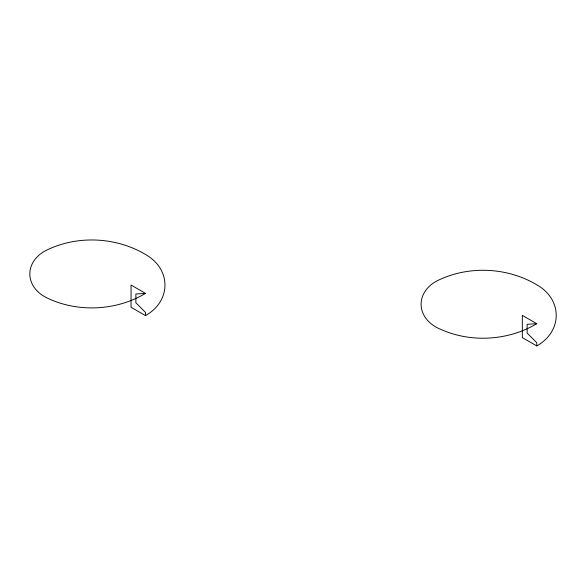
<?xml version="1.0" encoding="UTF-8"?>
<svg xmlns="http://www.w3.org/2000/svg" width="586" height="586" viewBox="0 0 586 586"><rect width="100%" height="100%" fill="white"/><g stroke="black" fill="none" stroke-linecap="round" stroke-linejoin="round"><path stroke-width="0.88" d="M145.496 315.62C171.434 301.058 171.434 269.055 145.496 254.485C116.951 237.403 79.549 235.198 49.239 248.933C23.367 259.774 23.367 288.1 49.239 298.948C79.549 312.682 116.951 310.477 145.496 293.388L131.059 285.052L131.059 307.284L145.496 315.62L145.496 312.375L135.871 302.772L135.871 293.996L145.496 293.388M536.761 345.93C562.707 331.361 562.707 299.358 536.761 284.796C508.223 267.714 470.822 265.509 440.504 279.236C414.632 290.085 414.632 318.41 440.504 329.259C470.822 342.986 508.223 340.781 536.761 323.699L522.324 315.363L522.324 337.595L536.761 345.93L536.761 342.685L527.136 333.082L527.136 324.3L536.761 323.699"/></g></svg>
